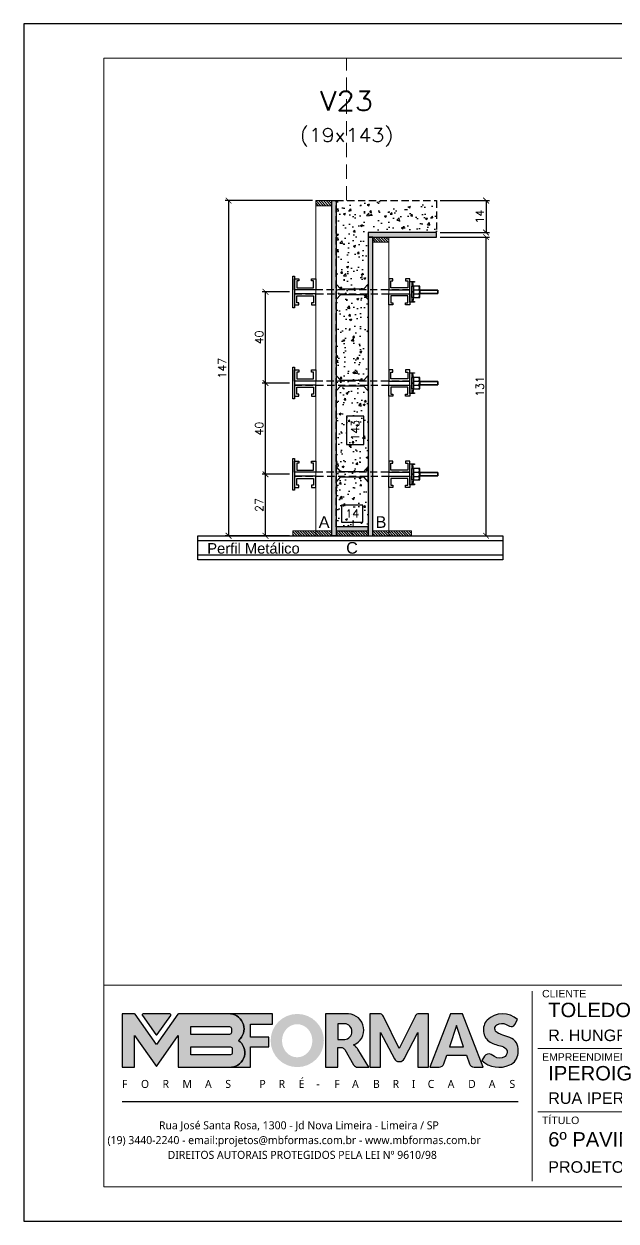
# Model space of a CAD drawing. Extents: x -23436 to 4767, y -4638 to 9755.
# Drawn here: x -19091 to -18572, y -1668 to -618 of the extents above; entities that cross this region are included whole.
import ezdxf
from ezdxf.enums import TextEntityAlignment as Align

# ---------------------------------------------------------------- set-up
doc = ezdxf.new("R2010")
doc.units = 0
doc.header["$PDMODE"] = 2
doc.header["$PDSIZE"] = 10
doc.linetypes.add('CABLIN', pattern=[0.35, 0.25, -0.1])
doc.linetypes.add('HIDDEN', pattern=[9.525, 6.35, -3.175])
doc.layers.get('0').update_dxf_attribs({"lineweight": 13})
doc.layers.get('Defpoints').update_dxf_attribs({"lineweight": 13})
for name, color, linetype in [('Barra de Ancoragem', 20, 'Continuous'), ('Concreto', 250, 'HIDDEN'), ('Cota', 4, 'Continuous'), ('Cota Seção (2x)', 4, 'Continuous'), ('Hachura', 252, 'CABLIN'), ('MB Logo', 255, 'Continuous'), ('Painéis', 200, 'Continuous'), ('Perfil Metálico', 224, 'Continuous'), ('Texto de Titulo', 7, 'Continuous'), ('Texto Qtd Sarr', 242, 'Continuous'), ('Tubo de PVC', 51, 'Continuous')]:
    doc.layers.add(name, color=color, linetype=linetype)
for name, color, linetype, lineweight in [('FOLHA MB', 7, 'Continuous', 13), ('Madeira', 100, 'Continuous', 13), ('Texto Seção', 7, 'Continuous', 15)]:
    doc.layers.add(name, color=color, linetype=linetype, lineweight=lineweight)
doc.layers.add('Laje_Perimetro', color=7, linetype='Continuous', plot=False)
doc.styles.add('ARIAL', font='arial.ttf', dxfattribs={"oblique": 15, "height": 25})
doc.styles.add('MB_C01', font='arial.ttf', dxfattribs={"height": 1.3})
doc.styles.add('MB_C02', font='arial.ttf', dxfattribs={"height": 2})
doc.styles.add('MB_C03', font='arial.ttf', dxfattribs={"height": 2.5})
doc.styles.add('MB_C04', font='arial.ttf', dxfattribs={"height": 6})
doc.styles.add('MtXpl_Lucida_Sans_Un', font='l_10646.ttf')
doc.styles.add('ROMANS', font='romans.shx')
doc.dimstyles.new('Cota Seção (2x)', dxfattribs={"dimtxt": 7, "dimasz": 5, "dimexe": 3, "dimexo": 3, "dimgap": 2, "dimtad": 3, "dimdec": 1, "dimlfac": 0.5, "dimzin": 12, "dimdsep": 46, "dimtxsty": 'ROMANS', "dimblk": 'ARCHTICK', "dimcen": 0, "dimclrd": 4, "dimclre": 4, "dimclrt": 1, "dimadec": 1, "dimazin": 3, "dimtfac": 1, "dimtdec": 1, "dimtmove": 0, "dimatfit": 3, "dimldrblk": 'OBLIQUE', "dimfxl": 1, "dimtolj": 1, "dimtzin": 12, "dimarcsym": 0})
doc.dimstyles.new('Cota Seção interna', dxfattribs={"dimtxt": 7, "dimasz": 6, "dimexe": 0.18, "dimexo": 2, "dimgap": -4, "dimtad": 3, "dimdec": 1, "dimlfac": 0.5, "dimzin": 12, "dimdsep": 46, "dimtxsty": 'ROMANS', "dimblk": 'ARCHTICK', "dimcen": 0.09, "dimse1": 1, "dimse2": 1, "dimsd1": 1, "dimsd2": 1, "dimclrd": 180, "dimclre": 5, "dimclrt": 1, "dimadec": 0, "dimazin": 3, "dimtfac": 1, "dimtdec": 1, "dimtofl": 0, "dimtmove": 0, "dimatfit": 3, "dimldrblk": 'ARCHTICK', "dimfxl": 1, "dimtolj": 1, "dimtzin": 0, "dimarcsym": 0})
pattern_1 = [(315, (4129.0743, -9296.3843), (1.12253202, 1.12253202), [])]

# ---------------------------------------------------------------- blocks, each defined once
blk = doc.blocks.new('MB-NOVO')
at = {"layer": 'MB Logo', "linetype": 'Continuous'}
h = blk.add_hatch(color=256, dxfattribs=at)
h.dxf.hatch_style = 1
h.set_gradient(color1=(242, 132, 69), color2=(247, 180, 141), rotation=90, tint=1)
h.paths.add_polyline_path([(-18529.6, 10980.8), (-18475.7, 10980.8, 0.706757), (-18468.7, 11008, 0.681802), (-18476.7, 11034.9), (-18529.4, 11034.9, 0.243712), (-18530.2, 11034.5), (-18551.7, 11003.9), (-18573.3, 11034.5, 0.243712), (-18574.1, 11034.9), (-18586.5, 11034.9), (-18586.5, 10980.8), (-18573.9, 10980.8), (-18573.9, 11012.9), (-18551.7, 10981.5), (-18529.6, 11012.9)])
h.paths.add_polyline_path([(-18516.8, 11014.1), (-18516.8, 11022), (-18477.8, 11022, -0.414214), (-18475.8, 11020), (-18475.8, 11016.1, -0.414214), (-18477.8, 11014.1)], flags=16)
h.paths.add_polyline_path([(-18516.8, 11001.4), (-18476.8, 11001.4, -0.414214), (-18474.8, 10999.4), (-18474.8, 10995.5, -0.414214), (-18476.8, 10993.5), (-18516.8, 10993.5)], flags=16)
at = {"layer": 'MB Logo', "true_color": 0x262626}
h = blk.add_hatch(color=250, dxfattribs=at)
h.dxf.hatch_style = 1
h.paths.add_polyline_path([(-18537.3, 11033.3, 0.60809), (-18538.1, 11034.9), (-18565.3, 11034.9, 0.60809), (-18566.1, 11033.3), (-18552.5, 11014, 0.518202), (-18550.9, 11014)])
h = blk.add_hatch(color=250, dxfattribs=at)
h.dxf.hatch_style = 1
h.paths.add_polyline_path([(-18456.2, 11011.3), (-18456.2, 11024.6), (-18434.2, 11024.6), (-18434.2, 11034.9), (-18476.7, 11034.9, -0.681802), (-18468.7, 11008, -0.706757), (-18475.7, 10980.8), (-18456.2, 10980.8), (-18456.2, 11001.4), (-18437.8, 11001.4), (-18437.8, 11011.3)])
h = blk.add_hatch(color=250, dxfattribs=at)
h.dxf.hatch_style = 1
h.paths.add_polyline_path([(-18435.9, 11007.9, 1), (-18381.9, 11007.9, 1)])
edge = h.paths.add_edge_path(flags=16)
edge.add_ellipse((-18409, 11007.7), major_axis=(0, 16.8), ratio=0.916255, start_angle=0, end_angle=360)
h = blk.add_hatch(color=250, dxfattribs=at)
h.dxf.hatch_style = 1
h.paths.add_polyline_path([(-18357, 11034.9), (-18380.2, 11034.9), (-18380.2, 10980.8), (-18367.6, 10980.8), (-18367.6, 11000.7), (-18363.4, 11000.7, -0.195765), (-18360.9, 10998.9), (-18351.8, 10983.2, 0.261385), (-18347.5, 10980.8), (-18336.4, 10980.8), (-18347.5, 10999, 0.082429), (-18349.6, 11001.5), (-18351.9, 11003.4, 0.81838)])
h.paths.add_polyline_path([(-18360.8, 11009), (-18367.6, 11009), (-18367.6, 11025), (-18360.8, 11025, -0.92578)], flags=16)
h = blk.add_hatch(color=250, dxfattribs=at)
h.dxf.hatch_style = 1
h.paths.add_polyline_path([(-18286.6, 11015.9), (-18286.6, 10980.8), (-18275.8, 10980.8), (-18275.8, 11034.9), (-18286.6, 11034.9, 0.216647), (-18289.4, 11032.4), (-18305.5, 10999.8), (-18321.6, 11032.7, 0.199908), (-18324.3, 11034.9), (-18335.2, 11034.9), (-18335.2, 10980.8), (-18324.3, 10980.8), (-18324.3, 11015.9), (-18310.4, 10989.3, 0.279644), (-18306, 10986.6, 0.340986), (-18300.5, 10989.3)])
h = blk.add_hatch(color=250, dxfattribs=at)
h.dxf.hatch_style = 1
h.paths.add_polyline_path([(-18274.4, 10980.8), (-18265, 10980.8, 0.322517), (-18260.2, 10984.3), (-18257.3, 10993), (-18237.2, 10993), (-18234.3, 10984.3, 0.322517), (-18229.5, 10980.8), (-18220.3, 10980.8), (-18241.2, 11034.9), (-18253.4, 11034.9)])
h.paths.add_polyline_path([(-18254.4, 11001.6), (-18247.3, 11023), (-18240.1, 11001.6)], flags=16)
h = blk.add_hatch(color=250, dxfattribs=at)
h.dxf.hatch_style = 1
h.paths.add_polyline_path([(-18206, 11024, -0.247671), (-18196.9, 11024.3), (-18193.5, 11022.5, 0.40799), (-18188.2, 11024.1), (-18185.4, 11029.1, 0.392837), (-18216.2, 11028.7, 0.467779), (-18213.3, 11006.3, 0.077523), (-18201.2, 11002.1, -0.214206), (-18196.1, 10997.9, -0.284295), (-18198.2, 10991.4, -0.26924), (-18208.8, 10991.6), (-18212.2, 10993.6, 0.407727), (-18219, 10992.1), (-18221.8, 10987.7, 0.296878), (-18193.2, 10983.1, 0.272251), (-18184.9, 10995.3), (-18184.6, 10997.9, 0.348906), (-18193.7, 11011.2), (-18200.4, 11013.5, -0.045018), (-18205.8, 11015.7, -0.618284)])
at = {"layer": 'MB Logo', "linetype": 'Continuous'}
blk.add_line((-18586.5, 10945.9), (-18184.8, 10945.9), dxfattribs=at)
at = {"layer": 'MB Logo', "color": 23, "linetype": 'Continuous', "true_color": 0xf28445}
for points in [[(-18573.3, 11034.5, 0.243712), (-18574.1, 11034.9), (-18586.5, 11034.9), (-18586.5, 10980.8), (-18573.9, 10980.8), (-18573.9, 11012.9), (-18551.7, 10981.5), (-18529.6, 11012.9), (-18529.6, 10980.8), (-18475.7, 10980.8, 0.706757), (-18468.7, 11008, 0.681802), (-18476.7, 11034.9), (-18529.4, 11034.9, 0.243712), (-18530.2, 11034.5), (-18551.7, 11003.9)], [(-18516.8, 11022), (-18477.8, 11022, -0.414214), (-18475.8, 11020), (-18475.8, 11016.1, -0.414214), (-18477.8, 11014.1), (-18516.8, 11014.1)], [(-18516.8, 11001.4), (-18476.8, 11001.4, -0.414214), (-18474.8, 10999.4), (-18474.8, 10995.5, -0.414214), (-18476.8, 10993.5), (-18516.8, 10993.5)]]:
    blk.add_lwpolyline(points, format="xyb", close=True, dxfattribs=at)
at = {"layer": 'MB Logo', "color": 250, "true_color": 0x262626}
for points in [[(-18537.3, 11033.3, 0.60809), (-18538.1, 11034.9), (-18565.3, 11034.9, 0.60809), (-18566.1, 11033.3), (-18552.5, 11014, 0.518202), (-18550.9, 11014)], [(-18437.8, 11011.3), (-18456.2, 11011.3), (-18456.2, 11024.6), (-18434.2, 11024.6), (-18434.2, 11034.9), (-18476.7, 11034.9, -0.681802), (-18468.7, 11008, -0.706757), (-18475.7, 10980.8), (-18456.2, 10980.8), (-18456.2, 11001.4), (-18437.8, 11001.4)], [(-18347.5, 10980.8), (-18336.4, 10980.8), (-18347.5, 10999, 0.082429), (-18349.6, 11001.5), (-18351.9, 11003.4, 0.81838), (-18357, 11034.9), (-18380.2, 11034.9), (-18380.2, 10980.8), (-18367.6, 10980.8), (-18367.6, 11000.7), (-18363.4, 11000.7, -0.209789), (-18360.8, 10998.7), (-18351.8, 10983.2, 0.261385)], [(-18286.6, 11015.9), (-18286.6, 10980.8), (-18275.8, 10980.8), (-18275.8, 11034.9), (-18286.6, 11034.9, 0.216647), (-18289.4, 11032.4), (-18305.5, 10999.8), (-18321.5, 11032.4, 0.216647), (-18324.3, 11034.9), (-18335.2, 11034.9), (-18335.2, 10980.8), (-18324.3, 10980.8), (-18324.3, 11015.9), (-18310.4, 10989.3, 0.279644), (-18306, 10986.6), (-18304.9, 10986.6, 0.279644), (-18300.5, 10989.3)], [(-18265, 10980.8, 0.322517), (-18260.2, 10984.3), (-18257.3, 10993), (-18237.2, 10993), (-18234.3, 10984.3, 0.322517), (-18229.5, 10980.8), (-18220.3, 10980.8), (-18241.2, 11034.9), (-18253.4, 11034.9), (-18274.4, 10980.8)], [(-18206.2, 11015.9, -0.549626), (-18206.4, 11023.8, -0.258723), (-18196.9, 11024.3), (-18193.5, 11022.5, 0.40799), (-18188.2, 11024.1), (-18185.4, 11029.1, 0.392837), (-18216.2, 11028.7, 0.467779), (-18213.3, 11006.3, 0.077523), (-18201.2, 11002.1, -0.203897), (-18196.3, 10998.2), (-18196.1, 10997.8, -0.267611), (-18198, 10991.6), (-18198.5, 10991.3, -0.261145), (-18208.8, 10991.6), (-18212.2, 10993.6, 0.407727), (-18219, 10992.1), (-18221.8, 10987.7, 0.296878), (-18193.2, 10983.1, 0.265963), (-18184.9, 10994.9), (-18184.7, 10997.6, 0.340466), (-18193.1, 11011), (-18200.4, 11013.5, -0.049298)], [(-18367.6, 11009), (-18360.8, 11009, 0.92578), (-18360.8, 11025), (-18367.6, 11025)]]:
    blk.add_lwpolyline(points, format="xyb", close=True, dxfattribs=at)
blk.add_lwpolyline([(-18247.3, 11023), (-18254.4, 11001.6), (-18240.1, 11001.6)], close=True, dxfattribs=at)
at = {"layer": 'MB Logo', "color": 250, "true_color": 0x262626, "style": 'MtXpl_Lucida_Sans_Un'}
for s, height, p in [('F', 8.12, (-18586.8, 10959.8)), ('O', 8.12, (-18567.5, 10959.8)), ('R', 8.12, (-18545.6, 10959.8)), ('M', 8.12, (-18525.4, 10959.8)), ('A', 8.12, (-18502.5, 10959.8)), ('S', 8.12, (-18481.9, 10959.8)), ('P', 8.12, (-18447.3, 10959.8)), ('R', 8.12, (-18427.8, 10959.8)), ('É', 8.12, (-18407.5, 10959.8)), ('-', 8.12, (-18389.6, 10959.8)), ('F', 8.12, (-18371.4, 10959.8)), ('A', 8.12, (-18353.3, 10959.8)), ('B', 8.12, (-18332.1, 10959.8)), ('R', 8.12, (-18312.2, 10959.8)), ('I', 8.12, (-18292.7, 10959.8)), ('C', 8.12, (-18276.6, 10959.8)), ('A', 8.12, (-18256.3, 10959.8)), ('D', 8.12, (-18235.5, 10959.8)), ('A', 8.12, (-18214.6, 10959.8)), ('S', 8.12, (-18193.6, 10959.8)), ('DIREITOS AUTORAIS PROTEGIDOS PELA LEI Nº 9610/98', 8.122, (-18540.4, 10887.8))]:
    blk.add_text(s, height=height, dxfattribs=at).set_placement(p)
at = {"layer": 'MB Logo', "style": 'MtXpl_Lucida_Sans_Un'}
for s, p in [('Rua José Santa Rosa, 1300 - Jd Nova Limeira - Limeira / SP', (-18549.2, 10917.8)), ('(19) 3440-2240 - email:projetos@mbformas.com.br - www.mbformas.com.br', (-18601.5, 10902.8))]:
    blk.add_text(s, height=8.122, dxfattribs=at).set_placement(p)
blk = doc.blocks.new('A$C169d8357')
at = {"layer": 'FOLHA MB', "color": 1}
for p, q in [((1109.8, 356.7), (70, 356.7)), ((445.6, 351.7), (445.6, 185)), ((786.6, 351.7), (786.6, 250.7)), ((943.1, 351.7), (943.1, 185)), ((1109.8, 356.7), (1109.8, 179.9)), ((1455, 356.7), (1109.8, 356.7)), ((1155.3, 185), (1155.3, 351.7)), ((1232.6, 351.7), (1232.6, 185)), ((1455, 331.5), (1109.8, 331.5)), ((938.1, 316.3), (791.6, 316.3)), ((1109.8, 316.3), (948.2, 316.3)), ((1029, 311.3), (1029, 286)), ((1455, 306.2), (1109.8, 306.2)), ((781.5, 301.2), (450.7, 301.2)), ((938.1, 281), (791.6, 281)), ((1109.8, 281), (948.2, 281)), ((1029, 275.9), (1029, 250.7)), ((1455, 281), (1109.8, 281)), ((1455, 255.7), (1109.8, 255.7)), ((938.1, 245.6), (450.7, 245.6)), ((1109.8, 245.6), (948.2, 245.6)), ((1029, 240.6), (1029, 185)), ((1455, 230.4), (1109.8, 230.4)), ((1455, 205.2), (1109.8, 205.2))]:
    blk.add_line(p, q, dxfattribs=at)
for points in [[(0, 1199.9), (0, 149.9), (1485, 149.9), (1485, 1199.9)], [(70, 1169.9), (70, 179.9), (1455, 179.9), (1455, 1169.9)]]:
    blk.add_lwpolyline(points, close=True, dxfattribs=at)
at = {"layer": 'MB Logo', "xscale": 0.8642040370897565, "yscale": 0.8642040370897565, "zscale": 0.8642040370897565}
blk.add_blockref('MB-NOVO', (16148.7, -9204.8), dxfattribs=at)
at = {"layer": 'FOLHA MB', "color": 6}
for s, height, style, p in [('CLIENTE', 6.57, 'MB_C01', (454.3, 346.1)), ('RESPONSÁVEL TÉCNICO', 6.566, 'MB_C01', (791.2, 344.6)), ('FASE DO PROJETO', 6.566, 'MB_C01', (947.8, 344.6)), ('R. HUNGRIA,620-10ºANDAR-SÃO PAULO-SP', 10.102, 'MB_C02', (459.7, 307.8)), ('PROJETISTA', 6.57, 'MB_C01', (791.2, 306.7)), ('DATA', 6.57, 'MB_C01', (947.8, 306.7)), ('ESCALA', 6.57, 'MB_C01', (1033.7, 306.7)), ('EMPREENDIMENTO E LOCAL', 6.566, 'MB_C01', (454.3, 290.6)), ('DISCIPLINA', 6.57, 'MB_C01', (791.2, 271.4)), ('COR MADEIRA', 6.566, 'MB_C01', (947.8, 271.4)), ('COR TARJA', 6.57, 'MB_C01', (1033.7, 271.4)), ('RUA IPEROIG,180-PERDIZES-SÃO PAULO-SP', 10.102, 'MB_C02', (459.7, 252.7)), ('TÍTULO', 6.57, 'MB_C01', (454.3, 235)), ('REVISÃO', 6.57, 'MB_C01', (947.8, 236.5)), ('FOLHA', 6.57, 'MB_C01', (1033.7, 236.5)), ('PROJETO EXECUTIVO DE LATERAIS DE VIGAS', 10.102, 'MB_C02', (459.7, 192.3))]:
    blk.add_text(s, height=height, dxfattribs=dict(at, style=style)).set_placement(p)
at = {"layer": 'FOLHA MB', "color": 5}
for s, height, style, p in [('TOLEDO', 12.63, 'MB_C03', (459.7, 328.8)), ('DANIEL RODRIGUES', 10.102, 'MB_C02', (791.6, 322.4)), ('LIBERADO PARA OBRA', 10.102, 'MB_C02', (948.1, 320.5)), ('STEPHANIE/THAIS', 10.102, 'MB_C02', (791.5, 285.1)), ('02/05/2023', 10.1, 'MB_C02', (948.1, 285.1)), ('1:50', 10.1, 'MB_C02', (1034, 287.1)), ('IPEROIG', 12.63, 'MB_C03', (459.7, 273.3)), ('PADRÃO', 10.1, 'MB_C02', (948.1, 251.8)), ('FORMA DE MADEIRA', 10.102, 'MB_C02', (791.6, 251.7)), ('S/COR', 10.1, 'MB_C02', (1034, 251.8)), ('01', 10.1, 'MB_C02', (1126.7, 237.1)), ('19/06/23', 10.1, 'MB_C02', (1166.5, 236.9)), ('ACRESCIMO DA FOLHA 45', 10.102, 'MB_C02', (1243.1, 236.9)), ('6º PAVIMENTO / TIPO / DUPLEX INFERIOR', 12.628, 'MB_C03', (459.7, 215.3)), ('00', 10.1, 'MB_C02', (1126.7, 211.8)), ('02/05/23', 10.1, 'MB_C02', (1166.5, 211.6)), ('EMISSÃO INICIAL', 10.102, 'MB_C02', (1243.1, 211.6)), ('01', 12.63, 'MB_C03', (967.6, 205))]:
    blk.add_text(s, height=height, dxfattribs=dict(at, style=style)).set_placement(p)
at = {"layer": 'FOLHA MB', "color": 6, "style": 'MB_C01'}
for s, p in [('REV. Nº', (1132.5, 198.1)), ('DATA', (1189.7, 198.1)), ('DESCRIÇÃO', (1265.5, 198.1))]:
    blk.add_text(s, height=6.57, dxfattribs=at).set_placement(p, align=Align.MIDDLE_CENTER)
at = {"layer": 'FOLHA MB', "insert": (1239.4, 189.4), "char_height": 5.051, "width": 210.818, "attachment_point": 1, "style": 'MB_C04'}
blk.add_mtext('TOLEDO-IPEROIG-LO-6PV-TP-DINF-LVI-R00.DWG', dxfattribs=at)
blk = doc.blocks.new('titulo1')
at = {"layer": 'Defpoints', "color": 252, "linetype": 'HIDDEN', "ltscale": 2}
blk.add_line((0, 0), (0, 125), dxfattribs=at)
at = {"layer": 'Defpoints', "style": 'ROMANS', "oblique": 15}
blk.add_attdef('FOLHA', text='', height=10, dxfattribs=at).set_placement((0, 15.6), align=Align.MIDDLE_CENTER)
at = {"layer": 'Texto Qtd Sarr', "color": 3, "style": 'ROMANS', "oblique": 15}
for tag, height, p in [('TITULO', 17, (0, 71.4)), ('SEÇÃO', 12, (0, 41.5))]:
    blk.add_attdef(tag, text='', height=height, dxfattribs=at).set_placement(p, align=Align.MIDDLE_CENTER)
blk = doc.blocks.new('*D1193')
at = {"layer": 'Cota Seção (2x)', "color": 180, "lineweight": -2, "transparency": 16777216}
for p, q in [((-18794.2, -1039.7), (-18812.9, -1039.7)), ((-18812.9, -1039.7), (-18812.9, -1054.7)), ((-18794.2, -1054.7), (-18794.2, -1039.7)), ((-18812.9, -1054.7), (-18794.2, -1054.7))]:
    blk.add_line(p, q, dxfattribs=at)
at = {"layer": 'Defpoints', "color": 0, "transparency": 16777216}
for p in [(-18817.5, -1058.7), (-18789.5, -1058.7), (-18789.5, -1058.7)]:
    blk.add_point(p, dxfattribs=at)
at = {"layer": 'Cota Seção (2x)', "color": 1, "transparency": 16777216, "insert": (-18803.5, -1047.2), "char_height": 7, "attachment_point": 5, "style": 'ROMANS'}
blk.add_mtext('\\A1;14', dxfattribs=at)
blk = doc.blocks.new('_ArchTick')
at = {"color": 0, "linetype": 'ByBlock', "const_width": 0.15}
blk.add_lwpolyline([(-0.5, -0.5), (0.5, 0.5)], dxfattribs=at)
blk = doc.blocks.new('*D1194')
at = {"layer": 'Cota', "color": 4, "lineweight": -2, "transparency": 16777216}
for p, q in [((-18726.5, -772.7), (-18683.2, -772.7)), ((-18686.2, -772.7), (-18686.2, -800.7)), ((-18726.5, -800.7), (-18683.2, -800.7))]:
    blk.add_line(p, q, dxfattribs=at)
at = {"layer": 'Defpoints', "color": 0, "transparency": 16777216}
for p in [(-18729.5, -772.7), (-18729.5, -800.7), (-18686.2, -800.7)]:
    blk.add_point(p, dxfattribs=at)
at = {"layer": 'Cota', "color": 4, "lineweight": -2, "transparency": 16777216, "xscale": 5, "yscale": 5, "zscale": 5}
for p, rotation in [((-18686.2, -772.7), 90), ((-18686.2, -800.7), 270)]:
    blk.add_blockref('_ArchTick', p, dxfattribs=dict(at, rotation=rotation))
at = {"layer": 'Cota', "color": 1, "transparency": 16777216, "insert": (-18691.7, -786.7), "char_height": 7, "attachment_point": 5, "rotation": 90, "style": 'ROMANS'}
blk.add_mtext('\\A1;14', dxfattribs=at)
blk = doc.blocks.new('_OBLIQUE')
at = {"color": 0, "linetype": 'ByBlock', "lineweight": -2}
for p, q in [((0, 0), (-1, 0)), ((-0.5, -0.5), (0.5, 0.5))]:
    blk.add_line(p, q, dxfattribs=at)
blk = doc.blocks.new('DSADSAD')
at = {"layer": 'Barra de Ancoragem'}
for p, q in [((-12991, 7698.4), (-13009.2, 7698.4)), ((-13005.1, 7696.9), (-13008.6, 7697.6)), ((-12995.1, 7696.9), (-12991.5, 7697.6))]:
    blk.add_line(p, q, dxfattribs=at)
at = {"layer": 'Barra de Ancoragem', "flags": 128}
for points in [[(-13009.2, 7700.2), (-12991, 7700.2), (-12991, 7698.4), (-13009.2, 7698.4)], [(-13008.6, 7698.4), (-13008.6, 7696), (-13009.2, 7696), (-13009.2, 7698.4)], [(-12995.1, 7698.4), (-12995.1, 7696.9), (-13005.1, 7696.9), (-13005.1, 7698.4)], [(-12991, 7698.4), (-12991, 7696), (-12991.5, 7696), (-12991.5, 7698.4)]]:
    blk.add_lwpolyline(points, close=True, dxfattribs=at)
for points in [[(-13005.1, 7696.9), (-13005.1, 7691.6), (-12995.1, 7691.6), (-12995.1, 7696.9)], [(-13000.4, 7696.9), (-13000.4, 7698.4), (-12999.8, 7698.4), (-12999.8, 7696.9), (-13000.4, 7696.9), (-12999.8, 7696.9)]]:
    blk.add_lwpolyline(points, dxfattribs=at)
for points in [[(-13001.9, 7696.9), (-13001.9, 7692.8, 0.666667), (-12998.3, 7692.8, 0.666667)], [(-12998.3, 7696.9), (-12998.3, 7692.8, 0.729796), (-12995.1, 7692.8, 0.729796)]]:
    blk.add_lwpolyline(points, format="xyb", dxfattribs=at)
at = {"layer": 'Barra de Ancoragem'}
blk.add_arc((-13003.5, 7693.3), 1.7, 197.7564, 342.2436, dxfattribs=at)
blk = doc.blocks.new('*D1195')
at = {"layer": 'Cota', "color": 4, "lineweight": -2, "transparency": 16777216}
for p, q in [((-18858.7, -1012.7), (-18882.6, -1012.7)), ((-18879.6, -1066.7), (-18879.6, -1012.7)), ((-18858.5, -1066.7), (-18882.6, -1066.7))]:
    blk.add_line(p, q, dxfattribs=at)
at = {"layer": 'Defpoints', "color": 0, "transparency": 16777216}
for p in [(-18879.6, -1012.7), (-18855.7, -1012.7), (-18855.5, -1066.7)]:
    blk.add_point(p, dxfattribs=at)
at = {"layer": 'Cota', "color": 4, "lineweight": -2, "transparency": 16777216, "xscale": 5, "yscale": 5, "zscale": 5}
for p, rotation in [((-18879.6, -1012.7), 90), ((-18879.6, -1066.7), 270)]:
    blk.add_blockref('_ArchTick', p, dxfattribs=dict(at, rotation=rotation))
at = {"layer": 'Cota', "color": 1, "transparency": 16777216, "insert": (-18885.1, -1039.7), "char_height": 7, "attachment_point": 5, "rotation": 90, "style": 'ROMANS'}
blk.add_mtext('\\A1;27', dxfattribs=at)
blk = doc.blocks.new('*D1196')
at = {"layer": 'Cota', "color": 4, "lineweight": -2, "transparency": 16777216}
for p, q in [((-18726.5, -804.7), (-18683.2, -804.7)), ((-18686.2, -1066.7), (-18686.2, -804.7)), ((-18748.5, -1066.7), (-18683.2, -1066.7))]:
    blk.add_line(p, q, dxfattribs=at)
at = {"layer": 'Defpoints', "color": 0, "transparency": 16777216}
for p in [(-18729.5, -804.7), (-18686.2, -804.7), (-18751.5, -1066.7)]:
    blk.add_point(p, dxfattribs=at)
at = {"layer": 'Cota', "color": 4, "lineweight": -2, "transparency": 16777216, "xscale": 5, "yscale": 5, "zscale": 5}
for p, rotation in [((-18686.2, -804.7), 90), ((-18686.2, -1066.7), 270)]:
    blk.add_blockref('_ArchTick', p, dxfattribs=dict(at, rotation=rotation))
at = {"layer": 'Cota', "color": 1, "transparency": 16777216, "insert": (-18691.7, -935.7), "char_height": 7, "attachment_point": 5, "rotation": 90, "style": 'ROMANS'}
blk.add_mtext('\\A1;131', dxfattribs=at)
blk = doc.blocks.new('*D1197')
at = {"layer": 'Cota Seção (2x)', "color": 180, "lineweight": -2, "transparency": 16777216}
for p, q in [((-18793.5, -961.7), (-18808.5, -961.7)), ((-18808.5, -961.7), (-18808.5, -986.7)), ((-18793.5, -986.7), (-18793.5, -961.7)), ((-18808.5, -986.7), (-18793.5, -986.7))]:
    blk.add_line(p, q, dxfattribs=at)
at = {"layer": 'Defpoints', "color": 0, "transparency": 16777216}
for p in [(-18789.5, -772.7), (-18789.5, -772.7), (-18789.5, -1058.7)]:
    blk.add_point(p, dxfattribs=at)
at = {"layer": 'Cota Seção (2x)', "color": 1, "transparency": 16777216, "insert": (-18801, -974.2), "char_height": 7, "attachment_point": 5, "rotation": 90, "style": 'ROMANS'}
blk.add_mtext('\\A1;143', dxfattribs=at)
blk = doc.blocks.new('*D1198')
at = {"layer": 'Cota', "color": 4, "lineweight": -2, "transparency": 16777216}
for p, q in [((-18838.5, -772.7), (-18915, -772.7)), ((-18912, -772.7), (-18912, -1066.7)), ((-18858.5, -1066.7), (-18915, -1066.7))]:
    blk.add_line(p, q, dxfattribs=at)
at = {"layer": 'Defpoints', "color": 0, "transparency": 16777216}
for p in [(-18835.5, -772.7), (-18912, -1066.7), (-18855.5, -1066.7)]:
    blk.add_point(p, dxfattribs=at)
at = {"layer": 'Cota', "color": 4, "lineweight": -2, "transparency": 16777216, "xscale": 5, "yscale": 5, "zscale": 5}
for p, rotation in [((-18912, -772.7), 90), ((-18912, -1066.7), 270)]:
    blk.add_blockref('_ArchTick', p, dxfattribs=dict(at, rotation=rotation))
at = {"layer": 'Cota', "color": 1, "transparency": 16777216, "insert": (-18917.5, -919.7), "char_height": 7, "attachment_point": 5, "rotation": 90, "style": 'ROMANS'}
blk.add_mtext('\\A1;147', dxfattribs=at)
blk = doc.blocks.new('*D1199')
at = {"layer": 'Cota', "color": 4, "lineweight": -2, "transparency": 16777216}
for p, q in [((-18858.7, -932.7), (-18882.6, -932.7)), ((-18879.6, -1012.7), (-18879.6, -932.7)), ((-18858.7, -1012.7), (-18882.6, -1012.7))]:
    blk.add_line(p, q, dxfattribs=at)
at = {"layer": 'Defpoints', "color": 0, "transparency": 16777216}
for p in [(-18879.6, -932.7), (-18855.7, -932.7), (-18855.7, -1012.7)]:
    blk.add_point(p, dxfattribs=at)
at = {"layer": 'Cota', "color": 4, "lineweight": -2, "transparency": 16777216, "xscale": 5, "yscale": 5, "zscale": 5}
for p, rotation in [((-18879.6, -932.7), 90), ((-18879.6, -1012.7), 270)]:
    blk.add_blockref('_ArchTick', p, dxfattribs=dict(at, rotation=rotation))
at = {"layer": 'Cota', "color": 1, "transparency": 16777216, "insert": (-18885.1, -972.7), "char_height": 7, "attachment_point": 5, "rotation": 90, "style": 'ROMANS'}
blk.add_mtext('\\A1;40', dxfattribs=at)
blk = doc.blocks.new('*D1200')
at = {"layer": 'Cota', "color": 4, "lineweight": -2, "transparency": 16777216}
for p, q in [((-18858.7, -852.7), (-18882.6, -852.7)), ((-18879.6, -932.7), (-18879.6, -852.7)), ((-18858.7, -932.7), (-18882.6, -932.7))]:
    blk.add_line(p, q, dxfattribs=at)
at = {"layer": 'Defpoints', "color": 0, "transparency": 16777216}
for p in [(-18879.6, -852.7), (-18855.7, -852.7), (-18855.7, -932.7)]:
    blk.add_point(p, dxfattribs=at)
at = {"layer": 'Cota', "color": 4, "lineweight": -2, "transparency": 16777216, "xscale": 5, "yscale": 5, "zscale": 5}
for p, rotation in [((-18879.6, -852.7), 90), ((-18879.6, -932.7), 270)]:
    blk.add_blockref('_ArchTick', p, dxfattribs=dict(at, rotation=rotation))
at = {"layer": 'Cota', "color": 1, "transparency": 16777216, "insert": (-18885.1, -892.7), "char_height": 7, "attachment_point": 5, "rotation": 90, "style": 'ROMANS'}
blk.add_mtext('\\A1;40', dxfattribs=at)

msp = doc.modelspace()

# ---------------------------------------------------------------- hatches: boundary and pattern name
at = {"layer": 'Concreto'}
h = msp.add_hatch(dxfattribs=at)
h.set_pattern_fill('AR-CONC', color=256, scale=2.5)
h.set_pattern_definition([(50, (-10.916, -8179.665), (17.931505, -1.568803), [1.875, -20.625]), (355, (-10.916, -8179.665), (-3.468783, 18.804803), [1.5, -16.5]), (100.45144, (-9.422, -8179.796), (14.462721, 17.236), [1.593505, -17.528553]), (46.1842, (-10.916, -8174.665), (26.681033, -4.137982), [2.8125, -30.9375]), (96.63564, (-8.693, -8175.01), (23.36655, 24.352965), [2.39026, -26.292844]), (351.18416, (-10.916, -8174.665), (23.36655, 24.352965), [2.25, -24.75]), (21, (-8.416, -8175.915), (14.922676, -10.065472), [1.875, -20.625]), (326, (-8.416, -8175.915), (6.082883, 18.128751), [1.5, -16.5]), (71.45144, (-7.173, -8176.754), (21.00556, 8.063279), [1.593505, -17.528553]), (37.5, (-10.916, -8179.6655), (0.3039964, 8.3223463), [0, -16.3, 0, -16.75, 0, -16.5625]), (7.5, (-10.916, -8179.6655), (6.5767384, 9.8602928), [0, -9.55, 0, -15.925, 0, -6.3125]), (327.5, (-16.491, -8179.6655), (13.345561, -0.5638718), [0, -6.25, 0, -19.5, 0, -25.875]), (317.5, (-18.991, -8179.665), (14.579654, 2.5026246), [0, -8.125, 0, -12.95, 0, -18.375])])
h.paths.add_polyline_path([(-18817.55, -952.74), (-18817.55, -772.74), (-18729.55, -772.74), (-18729.55, -800.74), (-18789.55, -800.74), (-18789.55, -1058.74), (-18817.55, -1058.74)])
at = {"layer": 'Hachura'}
h = msp.add_hatch(dxfattribs=at)
h.set_pattern_fill('ANSI31', color=256, scale=0.5, angle=270, style=0)
h.set_pattern_definition([(315, (4283.0743, -9257.9843), (1.12253202, 1.12253202), [])])
h.paths.add_polyline_path([(-18835.55, -772.74), (-18835.55, -777.14), (-18821.55, -777.14), (-18821.55, -772.74)])
h = msp.add_hatch(color=256, dxfattribs=at)
h.dxf.hatch_style = 1
h.paths.add_polyline_path([(-18821.55, -772.74), (-18817.55, -772.74), (-18817.55, -1066.74), (-18821.55, -1066.74)])
h = msp.add_hatch(color=256, dxfattribs=at)
h.dxf.hatch_style = 1
h.paths.add_polyline_path([(-18729.55, -804.74), (-18729.55, -800.74), (-18789.55, -800.74), (-18789.55, -804.74)])
h = msp.add_hatch(color=256, dxfattribs=at)
h.dxf.hatch_style = 1
h.paths.add_polyline_path([(-18785.55, -804.74), (-18789.55, -804.74), (-18789.55, -1066.74), (-18785.55, -1066.74)])
h = msp.add_hatch(dxfattribs=at)
h.set_pattern_fill('ANSI31', color=256, scale=0.5, angle=90, style=0)
h.set_pattern_definition([(135, (-41686.166, 7498.5032), (-1.12253202, -1.12253202), [])])
h.paths.add_polyline_path([(-18771.55, -804.74), (-18771.55, -809.14), (-18785.55, -809.14), (-18785.55, -804.74)])
h = msp.add_hatch(color=256, dxfattribs=at)
h.dxf.hatch_style = 1
h.paths.add_polyline_path([(-18789.55, -1062.34), (-18789.55, -1058.74), (-18817.55, -1058.74), (-18817.55, -1062.34)])
h = msp.add_hatch(dxfattribs=at)
h.set_pattern_fill('ANSI31', color=256, scale=0.5, angle=270, style=0)
h.set_pattern_definition([(315, (4139.0743, -9296.3843), (1.12253202, 1.12253202), [])])
h.paths.add_polyline_path([(-18855.55, -1066.74), (-18855.55, -1062.34), (-18835.55, -1062.34), (-18835.55, -1066.74)])
h = msp.add_hatch(dxfattribs=at)
h.set_pattern_fill('ANSI31', color=256, scale=0.5, angle=270, style=0)
h.set_pattern_definition([(315, (4283.0743, -9369.9843), (1.12253202, 1.12253202), [])])
h.paths.add_polyline_path([(-18835.55, -1066.74), (-18835.55, -1062.34), (-18821.55, -1062.34), (-18821.55, -1066.74)])
h = msp.add_hatch(dxfattribs=at)
h.set_pattern_fill('ANSI31', color=256, scale=0.5, angle=270, style=0)
h.set_pattern_definition([(315, (4139.0743, -9296.3843), (1.12253202, 1.12253202), [])])
h.paths.add_polyline_path([(-18817.55, -1066.74), (-18817.55, -1062.34), (-18803.55, -1062.34), (-18803.55, -1066.74)])
h = msp.add_hatch(dxfattribs=at)
h.set_pattern_fill('ANSI31', color=256, scale=0.5, angle=270, style=0)
h.set_pattern_definition(pattern_1)
h.paths.add_polyline_path([(-18789.55, -1066.74), (-18789.55, -1062.34), (-18803.55, -1062.34), (-18803.55, -1066.74)])
h = msp.add_hatch(dxfattribs=at)
h.set_pattern_fill('ANSI31', color=256, scale=0.5, angle=90, style=0)
h.set_pattern_definition([(135, (-41686.166, 7240.9032), (-1.12253202, -1.12253202), [])])
h.paths.add_polyline_path([(-18771.55, -1062.34), (-18771.55, -1066.74), (-18785.55, -1066.74), (-18785.55, -1062.34)])
h = msp.add_hatch(dxfattribs=at)
h.set_pattern_fill('ANSI31', color=256, scale=0.5, angle=270, style=0)
h.set_pattern_definition(pattern_1)
h.paths.add_polyline_path([(-18751.55, -1066.74), (-18751.55, -1062.34), (-18771.55, -1062.34), (-18771.55, -1066.74)])

# ---------------------------------------------------------------- linework, layer by layer
at = {"layer": 'Barra de Ancoragem', "flags": 128}
for points in [[(-18855.67, -866.61), (-18855.67, -838.87), (-18854.07, -838.87), (-18854.07, -866.61)], [(-18855.67, -946.61), (-18855.67, -918.87), (-18854.07, -918.87), (-18854.07, -946.61)], [(-18855.67, -1026.61), (-18855.67, -998.87), (-18854.07, -998.87), (-18854.07, -1026.61)]]:
    msp.add_lwpolyline(points, close=True, dxfattribs=at)
at = {"layer": 'Barra de Ancoragem'}
for points in [[(-18854.07, -841.26), (-18852.22, -841.26), (-18850.37, -841.26), (-18850.37, -843.11), (-18852.22, -843.11), (-18852.22, -849.12), (-18837.39, -849.12), (-18837.39, -843.11), (-18839.24, -843.11), (-18839.24, -841.26), (-18837.39, -841.26), (-18835.55, -841.26), (-18835.55, -850.96), (-18854.07, -850.96)], [(-18753.02, -841.26), (-18754.87, -841.26), (-18756.72, -841.26), (-18756.72, -843.11), (-18754.87, -843.11), (-18754.87, -849.12), (-18769.7, -849.12), (-18769.7, -843.11), (-18767.85, -843.11), (-18767.85, -841.26), (-18769.7, -841.26), (-18771.55, -841.26), (-18771.55, -850.96), (-18753.02, -850.96)], [(-18854.07, -864.22), (-18852.22, -864.22), (-18850.37, -864.22), (-18850.37, -862.37), (-18852.22, -862.37), (-18852.22, -856.36), (-18837.39, -856.36), (-18837.39, -862.37), (-18839.24, -862.37), (-18839.24, -864.22), (-18837.39, -864.22), (-18835.55, -864.22), (-18835.55, -854.52), (-18854.07, -854.52)], [(-18753.02, -864.22), (-18754.87, -864.22), (-18756.72, -864.22), (-18756.72, -862.37), (-18754.87, -862.37), (-18754.87, -856.36), (-18769.7, -856.36), (-18769.7, -862.37), (-18767.85, -862.37), (-18767.85, -864.22), (-18769.7, -864.22), (-18771.55, -864.22), (-18771.55, -854.52), (-18753.02, -854.52)], [(-18744.43, -851.27), (-18728.54, -851.27), (-18728.54, -854.21), (-18744.43, -854.21)], [(-18728.54, -854.21), (-18728.54, -851.27), (-18744.43, -851.27), (-18744.43, -854.21)], [(-18854.07, -921.26), (-18852.22, -921.26), (-18850.37, -921.26), (-18850.37, -923.11), (-18852.22, -923.11), (-18852.22, -929.12), (-18837.39, -929.12), (-18837.39, -923.11), (-18839.24, -923.11), (-18839.24, -921.26), (-18837.39, -921.26), (-18835.55, -921.26), (-18835.55, -930.96), (-18854.07, -930.96)], [(-18753.02, -921.26), (-18754.87, -921.26), (-18756.72, -921.26), (-18756.72, -923.11), (-18754.87, -923.11), (-18754.87, -929.12), (-18769.7, -929.12), (-18769.7, -923.11), (-18767.85, -923.11), (-18767.85, -921.26), (-18769.7, -921.26), (-18771.55, -921.26), (-18771.55, -930.96), (-18753.02, -930.96)], [(-18744.43, -931.27), (-18728.54, -931.27), (-18728.54, -934.21), (-18744.43, -934.21)], [(-18728.54, -934.21), (-18728.54, -931.27), (-18744.43, -931.27), (-18744.43, -934.21)], [(-18854.07, -944.22), (-18852.22, -944.22), (-18850.37, -944.22), (-18850.37, -942.37), (-18852.22, -942.37), (-18852.22, -936.36), (-18837.39, -936.36), (-18837.39, -942.37), (-18839.24, -942.37), (-18839.24, -944.22), (-18837.39, -944.22), (-18835.55, -944.22), (-18835.55, -934.52), (-18854.07, -934.52)], [(-18753.02, -944.22), (-18754.87, -944.22), (-18756.72, -944.22), (-18756.72, -942.37), (-18754.87, -942.37), (-18754.87, -936.36), (-18769.7, -936.36), (-18769.7, -942.37), (-18767.85, -942.37), (-18767.85, -944.22), (-18769.7, -944.22), (-18771.55, -944.22), (-18771.55, -934.52), (-18753.02, -934.52)], [(-18854.07, -1001.26), (-18852.22, -1001.26), (-18850.37, -1001.26), (-18850.37, -1003.11), (-18852.22, -1003.11), (-18852.22, -1009.12), (-18837.39, -1009.12), (-18837.39, -1003.11), (-18839.24, -1003.11), (-18839.24, -1001.26), (-18837.39, -1001.26), (-18835.55, -1001.26), (-18835.55, -1010.96), (-18854.07, -1010.96)], [(-18753.02, -1001.26), (-18754.87, -1001.26), (-18756.72, -1001.26), (-18756.72, -1003.11), (-18754.87, -1003.11), (-18754.87, -1009.12), (-18769.7, -1009.12), (-18769.7, -1003.11), (-18767.85, -1003.11), (-18767.85, -1001.26), (-18769.7, -1001.26), (-18771.55, -1001.26), (-18771.55, -1010.96), (-18753.02, -1010.96)], [(-18854.07, -1024.22), (-18852.22, -1024.22), (-18850.37, -1024.22), (-18850.37, -1022.37), (-18852.22, -1022.37), (-18852.22, -1016.36), (-18837.39, -1016.36), (-18837.39, -1022.37), (-18839.24, -1022.37), (-18839.24, -1024.22), (-18837.39, -1024.22), (-18835.55, -1024.22), (-18835.55, -1014.52), (-18854.07, -1014.52)], [(-18753.02, -1024.22), (-18754.87, -1024.22), (-18756.72, -1024.22), (-18756.72, -1022.37), (-18754.87, -1022.37), (-18754.87, -1016.36), (-18769.7, -1016.36), (-18769.7, -1022.37), (-18767.85, -1022.37), (-18767.85, -1024.22), (-18769.7, -1024.22), (-18771.55, -1024.22), (-18771.55, -1014.52), (-18753.02, -1014.52)], [(-18744.43, -1011.27), (-18728.54, -1011.27), (-18728.54, -1014.21), (-18744.43, -1014.21)], [(-18728.54, -1014.21), (-18728.54, -1011.27), (-18744.43, -1011.27), (-18744.43, -1014.21)]]:
    msp.add_lwpolyline(points, close=True, dxfattribs=at)
at = {"layer": 'Barra de Ancoragem', "linetype": 'HIDDEN'}
for points in [[(-18753.02, -854.52), (-18753.02, -850.96), (-18854.07, -850.96), (-18854.07, -854.52)], [(-18753.02, -934.52), (-18753.02, -930.96), (-18854.07, -930.96), (-18854.07, -934.52)], [(-18753.02, -1014.52), (-18753.02, -1010.96), (-18854.07, -1010.96), (-18854.07, -1014.52)]]:
    msp.add_lwpolyline(points, close=True, dxfattribs=at)
at = {"layer": 'Concreto'}
msp.add_lwpolyline([(-18817.55, -792.74), (-18817.55, -772.74), (-18729.55, -772.74), (-18729.55, -800.74), (-18789.55, -800.74), (-18789.55, -1058.74), (-18817.55, -1058.74), (-18817.55, -792.74)], close=True, dxfattribs=at)
at = {"layer": 'Laje_Perimetro'}
msp.add_lwpolyline([(-17606.38, -617.74), (-19091.4, -617.74), (-19091.4, -1667.74), (-17606.38, -1667.74)], close=True, dxfattribs=at)
at = {"layer": 'Madeira'}
for points in [[(-18835.55, -772.74), (-18835.55, -777.14), (-18821.55, -777.14), (-18821.55, -772.74)], [(-18835.55, -772.74), (-18821.55, -772.74), (-18821.55, -1066.74), (-18835.55, -1066.74)], [(-18771.55, -804.74), (-18771.55, -809.14), (-18785.55, -809.14), (-18785.55, -804.74)], [(-18771.55, -1066.74), (-18785.55, -1066.74), (-18785.55, -804.74), (-18771.55, -804.74)], [(-18855.55, -1066.74), (-18855.55, -1062.34), (-18835.55, -1062.34), (-18835.55, -1066.74)], [(-18835.55, -1066.74), (-18835.55, -1062.34), (-18821.55, -1062.34), (-18821.55, -1066.74)], [(-18817.55, -1066.74), (-18817.55, -1062.34), (-18803.55, -1062.34), (-18803.55, -1066.74)], [(-18789.55, -1066.74), (-18789.55, -1062.34), (-18803.55, -1062.34), (-18803.55, -1066.74)], [(-18771.55, -1062.34), (-18771.55, -1066.74), (-18785.55, -1066.74), (-18785.55, -1062.34)], [(-18751.55, -1066.74), (-18751.55, -1062.34), (-18771.55, -1062.34), (-18771.55, -1066.74)]]:
    msp.add_lwpolyline(points, close=True, dxfattribs=at)
at = {"layer": 'Painéis'}
for points in [[(-18821.55, -772.74), (-18817.55, -772.74), (-18817.55, -1066.74), (-18821.55, -1066.74)], [(-18729.55, -804.74), (-18729.55, -800.74), (-18789.55, -800.74), (-18789.55, -804.74)], [(-18785.55, -804.74), (-18789.55, -804.74), (-18789.55, -1066.74), (-18785.55, -1066.74)], [(-18789.55, -1062.34), (-18789.55, -1058.74), (-18817.55, -1058.74), (-18817.55, -1062.34)]]:
    msp.add_lwpolyline(points, close=True, dxfattribs=at)
at = {"layer": 'Perfil Metálico'}
msp.add_lwpolyline([(-18671.53, -1087.81), (-18938.88, -1087.81), (-18938.88, -1066.74), (-18671.53, -1066.74)], close=True, dxfattribs=at)
for points in [[(-18938.88, -1070.9), (-18671.53, -1070.9)], [(-18671.53, -1083.65), (-18938.88, -1083.65)]]:
    msp.add_lwpolyline(points, dxfattribs=at)
at = {"layer": 'Tubo de PVC'}
for points in [[(-18817.55, -845.96), (-18817.55, -845.96), (-18817.55, -859.52), (-18813.55, -855.02), (-18793.55, -855.02), (-18789.55, -859.52), (-18789.55, -845.96), (-18793.55, -850.46), (-18813.55, -850.46)], [(-18817.55, -925.96), (-18817.55, -925.96), (-18817.55, -939.52), (-18813.55, -935.02), (-18793.55, -935.02), (-18789.55, -939.52), (-18789.55, -925.96), (-18793.55, -930.46), (-18813.55, -930.46)], [(-18817.55, -1005.96), (-18817.55, -1005.96), (-18817.55, -1019.52), (-18813.55, -1015.02), (-18793.55, -1015.02), (-18789.55, -1019.52), (-18789.55, -1005.96), (-18793.55, -1010.46), (-18813.55, -1010.46)]]:
    msp.add_lwpolyline(points, close=True, dxfattribs=at)

# ---------------------------------------------------------------- block references
at = {"color": 251, "true_color": 0x636466}
msp.add_blockref('A$C169d8357', (-19091.4, -1817.68), dxfattribs=at)
at = {"layer": 'Barra de Ancoragem', "rotation": 90.00000000000001}
for p in [(-11052.82, 12147.35), (-11052.82, 12067.35), (-11052.82, 11987.35)]:
    msp.add_blockref('DSADSAD', p, dxfattribs=at)
at = {"layer": 'Texto Seção'}
ref = msp.add_blockref('titulo1', (-18808.55, -772.74), dxfattribs=at)
ref.add_attrib('TITULO', 'V23', dxfattribs={"layer": 'Texto de Titulo', "color": 7, "height": 17, "style": 'ROMANS', "width": 1.1}).set_placement((-18808.55, -685.24), align=Align.MIDDLE_CENTER)
ref.add_attrib('SEÇÃO', '(19x143)', dxfattribs={"layer": 'Texto de Titulo', "color": 7, "height": 12, "style": 'ROMANS', "width": 1.1}).set_placement((-18808.55, -715.24), align=Align.MIDDLE_CENTER)

# ---------------------------------------------------------------- texts
at = {"layer": 'Texto Seção', "color": 0, "linetype": 'Continuous', "style": 'ARIAL'}
for s, p in [('A', (-18828.22, -1054.61)), ('B', (-18778.35, -1054.61)), ('C', (-18803.75, -1077.28))]:
    msp.add_text(s, height=10.22, dxfattribs=at).set_placement(p, align=Align.MIDDLE_CENTER)
at = {"layer": 'Texto Seção', "style": 'ARIAL'}
msp.add_text('Perfil Metálico', height=9.24, dxfattribs=at).set_placement((-18890.14, -1077.72), align=Align.MIDDLE_CENTER)

# ---------------------------------------------------------------- dimensions: what is measured, and where the dimension line sits
at = {"layer": 'Cota'}
for base, p1, p2, picture, middle in [((-18912.01, -1066.74), (-18835.55, -772.74), (-18855.55, -1066.74), '*D1198', (-18917.51, -919.74)), ((-18686.17, -800.74), (-18729.55, -772.74), (-18729.55, -800.74), '*D1194', (-18691.67, -786.74)), ((-18686.17, -804.74), (-18751.55, -1066.74), (-18729.55, -804.74), '*D1196', (-18691.67, -935.74)), ((-18879.59, -852.74), (-18855.67, -932.74), (-18855.67, -852.74), '*D1200', (-18885.09, -892.74)), ((-18879.59, -932.74), (-18855.67, -1012.74), (-18855.67, -932.74), '*D1199', (-18885.09, -972.74)), ((-18879.59, -1012.74), (-18855.55, -1066.74), (-18855.67, -1012.74), '*D1195', (-18885.09, -1039.74))]:
    dim = msp.add_linear_dim(base=base, p1=p1, p2=p2, angle=90, dimstyle='Cota Seção (2x)', dxfattribs=at)
    dim.commit()
    dim.dimension.update_dxf_attribs({"geometry": picture, "text_midpoint": middle})
at = {"layer": 'Cota Seção (2x)'}
dim = msp.add_linear_dim(base=(-18789.55, -772.74), p1=(-18789.55, -1058.74), p2=(-18789.55, -772.74), angle=90, dimstyle='Cota Seção interna', dxfattribs=at)
dim.commit()
dim.dimension.update_dxf_attribs({"geometry": '*D1197', "text_midpoint": (-18789.55, -974.19), "dimtype": 160})
dim = msp.add_linear_dim(base=(-18789.55, -1058.74), p1=(-18817.55, -1058.74), p2=(-18789.55, -1058.74), dimstyle='Cota Seção interna', dxfattribs=at)
dim.commit()
dim.dimension.update_dxf_attribs({"geometry": '*D1193', "text_midpoint": (-18803.55, -1047.24)})

doc.saveas('drawing.dxf')
